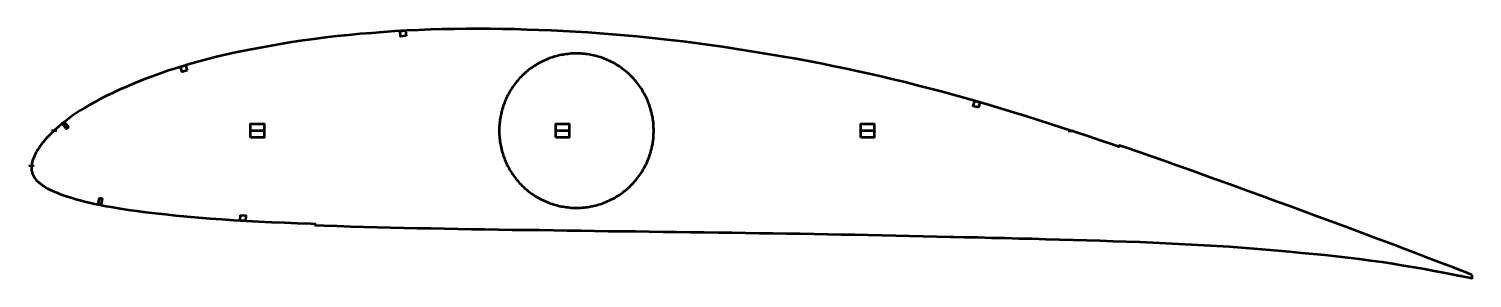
# Model space of a CAD drawing. Header units: metres. Extents: x -4 to 1074, y -10 to 176.
import ezdxf

# ---------------------------------------------------------------- set-up
doc = ezdxf.new("R2010")
doc.units = ezdxf.units.M
doc.layers.add('Layer', color=1, linetype='Continuous', lineweight=50)

msp = doc.modelspace()

# ---------------------------------------------------------------- linework, layer by layer
at = {"layer": 'Layer'}
for p, q in [((405, 157.7), (405, 158.2)), ((17.1, 100), (13.1, 100)), ((172.3, 100), (161.3, 100)), ((347.3, 100), (346.8, 100)), ((400, 100), (389, 100)), ((462.7, 100), (463.2, 100)), ((627.7, 100), (616.7, 100)), ((772, 100), (776, 100)), ((0.3, 73.5), (-3.7, 73.8)), ((405, 42.3), (405, 41.8)), ((684.7, 20.8), (688.7, 20.5)), ((999.3, 20.6), (999.1, 20.1)), ((994.7, 3.9), (994.6, 3.4)), ((1036.7, 6.4), (1036.5, 5.9)), ((1034.2, -2.3), (1034.1, -2.8)), ((1053.9, -5.9), (1053.8, -6.4)), ((1055.4, -0.8), (1055.2, -1.2)), ((1062.2, -8.2), (1066.2, -8.5))]:
    msp.add_line(p, q, dxfattribs=at)
for points in [[(1073.6, -7.9), (1070.3, -6.6), (1065.2, -4.6), (1059.6, -2.4), (1053.5, 0), (1046.8, 2.5), (1039.6, 5.3), (1032, 8.2), (1024.1, 11.2), (1015.9, 14.3), (1007.7, 17.4), (999.4, 20.5), (990.9, 23.7), (982.4, 26.9), (973.7, 30.2), (964.9, 33.4), (955.9, 36.7), (946.8, 40.1), (937.5, 43.5), (928.1, 46.9), (918.7, 50.4), (909.2, 53.8), (899.7, 57.3), (890.2, 60.7), (880.7, 64.1), (871.2, 67.5), (861.8, 70.9), (852.3, 74.3), (842.9, 77.6), (833.6, 80.9), (824.2, 84.2), (814.9, 87.4), (810.2, 89), (809.9, 88), (805.2, 89.6), (795.9, 92.7), (786.6, 95.8), (777.4, 98.9), (768.1, 101.9), (758.8, 104.9), (749.6, 107.9), (740.4, 110.8), (731.3, 113.6), (722.2, 116.4), (713.2, 119.1), (704.2, 121.7), (695.2, 124.3), (686.2, 126.8), (677.2, 129.3), (668.3, 131.6), (659.4, 133.9), (650.4, 136.2), (641.4, 138.3), (632.5, 140.5), (623.5, 142.5), (614.4, 144.5), (605.4, 146.4), (596.3, 148.3), (587.3, 150.1), (578.2, 151.9), (569.1, 153.6), (559.9, 155.2), (550.8, 156.8), (541.6, 158.3), (532.4, 159.8), (523.2, 161.2), (514.1, 162.6), (504.9, 163.9), (495.8, 165.1), (486.6, 166.3), (477.5, 167.4), (468.3, 168.4), (459.2, 169.4), (450.1, 170.3), (440.9, 171.2), (431.8, 171.9), (422.7, 172.7), (413.5, 173.3), (404.4, 173.9), (395.2, 174.4), (386.1, 174.8), (377, 175.2), (367.9, 175.5), (358.8, 175.8), (349.7, 176), (340.6, 176.1), (331.6, 176.1), (322.7, 176.1), (313.7, 176), (304.9, 175.9), (296.1, 175.6), (287.2, 175.2), (278.4, 174.8), (269.7, 174.3), (260.9, 173.7), (252.2, 173), (243.5, 172.3), (234.8, 171.5), (226.2, 170.6), (217.6, 169.6), (209.1, 168.5), (200.7, 167.3), (192.3, 166.1), (184, 164.8), (175.8, 163.3), (167.6, 161.8), (159.6, 160.3), (151.7, 158.6), (143.9, 156.9), (136.3, 155.1), (128.8, 153.2), (121.5, 151.3), (114.4, 149.2), (107.4, 147.1), (100.5, 144.9), (93.9, 142.6), (87.5, 140.3), (81.3, 137.9), (75.3, 135.5), (69.6, 133.1), (64.2, 130.7), (59.1, 128.4), (54.3, 126), (49.8, 123.7), (45.6, 121.4), (41.7, 119.2), (38.1, 117.1), (34.7, 115), (31.6, 113), (28.7, 111), (26, 109.1), (23.6, 107.2), (21.3, 105.4), (19.1, 103.6), (17.2, 101.9), (15.3, 100.3), (13.7, 98.7), (12.1, 97.1), (10.6, 95.6), (9.3, 94.1), (8, 92.7), (6.9, 91.3), (5.8, 89.9), (4.8, 88.6), (3.9, 87.3), (3.1, 86), (2.3, 84.8), (1.6, 83.6), (1, 82.3), (0.4, 81.1), (-0.1, 80), (-0.5, 78.9), (-0.9, 77.8), (-1.2, 76.7), (-1.4, 75.7), (-1.6, 74.6), (-1.7, 73.6), (-1.8, 72.6), (-1.8, 71.6), (-1.7, 70.6), (-1.5, 69.6), (-1.3, 68.6), (-0.9, 67.6), (-0.5, 66.7), (0, 65.7), (0.6, 64.7), (1.3, 63.8), (2.1, 62.8), (3, 61.9), (4, 61), (5.1, 60.2), (6.2, 59.3), (7.4, 58.5), (8.8, 57.7), (10.2, 56.9), (11.8, 56.1), (13.4, 55.3), (15.2, 54.5), (17.1, 53.7), (19.1, 52.9), (21.2, 52.1), (23.5, 51.3), (25.9, 50.5), (28.6, 49.7), (31.4, 48.8), (34.5, 48), (37.8, 47.1), (41.4, 46.3), (45.3, 45.4), (49.5, 44.5), (54.1, 43.6), (59.1, 42.7), (64.5, 41.8), (70.3, 40.9), (76.6, 40), (83.4, 39.2), (90.5, 38.3), (98.1, 37.5), (106.1, 36.7), (114.4, 35.9), (122.9, 35.1), (131.6, 34.4), (140.4, 33.8), (149.4, 33.2), (158.6, 32.7), (168, 32.2), (177.5, 31.7), (187.1, 31.3), (196.9, 30.9), (206.7, 30.5), (210, 30.4), (210, 29.4), (216.6, 29.1), (226.5, 28.8), (236.4, 28.4), (246.3, 28.1), (256.3, 27.9), (266.3, 27.6), (276.3, 27.4), (286.3, 27.2), (296.3, 27), (306.4, 26.8), (316.4, 26.6), (326.6, 26.5), (336.7, 26.4), (346.9, 26.2), (357.1, 26), (367.3, 25.9), (377.5, 25.8), (387.8, 25.6), (398, 25.5), (408.2, 25.3), (418.5, 25.2), (428.7, 25), (439, 24.9), (449.2, 24.8), (459.4, 24.6), (469.7, 24.5), (479.9, 24.3), (490.2, 24.2), (500.4, 24.1), (510.7, 23.9), (520.9, 23.8), (531.1, 23.7), (541.3, 23.5), (551.5, 23.4), (561.7, 23.2), (571.9, 23.1), (582.1, 22.9), (592.3, 22.7), (602.5, 22.5), (612.7, 22.3), (622.8, 22.1), (633.1, 21.8), (643.3, 21.6), (653.5, 21.4), (663.7, 21.2), (673.9, 21), (684.2, 20.7), (694.4, 20.5), (704.6, 20.3), (714.8, 20), (725, 19.8), (735.1, 19.5), (745.2, 19.3), (755.4, 19), (765.5, 18.7), (775.7, 18.4), (785.7, 18.1), (795.7, 17.8), (805.7, 17.5), (815.6, 17.1), (825.4, 16.8), (835.2, 16.4), (844.9, 15.9), (854.5, 15.4), (864, 14.9), (873.6, 14.4), (883, 13.8), (892.3, 13.3), (901.4, 12.6), (910.5, 11.9), (919.5, 11.2), (928.5, 10.4), (937.3, 9.7), (946.1, 8.8), (954.9, 7.9), (963.6, 7.1), (972.2, 6.2), (980.7, 5.2), (989.3, 4.1), (997.8, 3), (1006.1, 1.9), (1014.2, 0.6), (1022.3, -0.7), (1030.2, -2.1), (1037.9, -3.4), (1045.2, -4.7), (1052.1, -6), (1058.5, -7.3), (1064.5, -8.4), (1070.1, -9.5), (1073.5, -10.3)], [(462.7, 100), (462.7, 101.2), (462.6, 102.4), (462.6, 103.6), (462.5, 104.8), (462.4, 106.1), (462.2, 107.3), (462.1, 108.5), (461.9, 109.7), (461.7, 110.8), (461.4, 112), (461.2, 113.2), (460.9, 114.4), (460.6, 115.6), (460.2, 116.7), (459.9, 117.9), (459.5, 119), (459.1, 120.2), (458.6, 121.3), (458.2, 122.4), (457.7, 123.5), (457.2, 124.6), (456.6, 125.7), (456.1, 126.8), (455.5, 127.9), (454.9, 128.9), (454.3, 130), (453.7, 131), (453, 132), (452.3, 133), (451.6, 134), (450.9, 135), (450.1, 135.9), (449.4, 136.9), (448.6, 137.8), (447.8, 138.7), (447, 139.6), (446.1, 140.5), (445.3, 141.3), (444.4, 142.2), (443.5, 143), (442.6, 143.8), (441.6, 144.6), (440.7, 145.3), (439.7, 146.1), (438.8, 146.8), (437.8, 147.5), (436.8, 148.2), (435.8, 148.8), (434.7, 149.5), (433.7, 150.1), (432.6, 150.7), (431.5, 151.2), (430.5, 151.8), (429.4, 152.3), (428.3, 152.8), (427.1, 153.3), (426, 153.7), (424.9, 154.2), (423.7, 154.6), (422.6, 154.9), (421.4, 155.3), (420.3, 155.6), (419.1, 155.9), (417.9, 156.2), (416.7, 156.5), (415.5, 156.7), (414.4, 156.9), (413.2, 157.1), (412, 157.3), (410.7, 157.4), (409.5, 157.5), (408.3, 157.6), (407.1, 157.7), (405.9, 157.7), (404.7, 157.7), (403.5, 157.7), (402.3, 157.6), (401.1, 157.6), (399.9, 157.5), (398.6, 157.3), (397.4, 157.2), (396.2, 157), (395, 156.8), (393.9, 156.6), (392.7, 156.4), (391.5, 156.1), (390.3, 155.8), (389.1, 155.5), (388, 155.1), (386.8, 154.8), (385.7, 154.4), (384.5, 153.9), (383.4, 153.5), (382.3, 153), (381.2, 152.5), (380.1, 152), (379, 151.5), (377.9, 150.9), (376.9, 150.4), (375.8, 149.8), (374.8, 149.1), (373.7, 148.5), (372.7, 147.8), (371.7, 147.1), (370.7, 146.4), (369.8, 145.7), (368.8, 144.9), (367.9, 144.2), (367, 143.4), (366.1, 142.6), (365.2, 141.7), (364.3, 140.9), (363.5, 140), (362.6, 139.2), (361.8, 138.3), (361, 137.3), (360.2, 136.4), (359.5, 135.5), (358.8, 134.5), (358, 133.5), (357.3, 132.5), (356.7, 131.5), (356, 130.5), (355.4, 129.5), (354.8, 128.4), (354.2, 127.3), (353.6, 126.3), (353.1, 125.2), (352.6, 124.1), (352.1, 123), (351.6, 121.9), (351.2, 120.7), (350.7, 119.6), (350.3, 118.5), (350, 117.3), (349.6, 116.1), (349.3, 115), (349, 113.8), (348.7, 112.6), (348.5, 111.4), (348.2, 110.3), (348, 109.1), (347.8, 107.9), (347.7, 106.7), (347.6, 105.4), (347.5, 104.2), (347.4, 103), (347.3, 101.8), (347.3, 100.6), (347.3, 99.4), (347.3, 98.2), (347.4, 97), (347.5, 95.8), (347.6, 94.6), (347.7, 93.3), (347.8, 92.1), (348, 90.9), (348.2, 89.7), (348.5, 88.6), (348.7, 87.4), (349, 86.2), (349.3, 85), (349.6, 83.9), (350, 82.7), (350.3, 81.5), (350.7, 80.4), (351.2, 79.3), (351.6, 78.1), (352.1, 77), (352.6, 75.9), (353.1, 74.8), (353.6, 73.7), (354.2, 72.7), (354.8, 71.6), (355.4, 70.5), (356, 69.5), (356.7, 68.5), (357.3, 67.5), (358, 66.5), (358.8, 65.5), (359.5, 64.5), (360.2, 63.6), (361, 62.7), (361.8, 61.7), (362.6, 60.8), (363.5, 60), (364.3, 59.1), (365.2, 58.3), (366.1, 57.4), (367, 56.6), (367.9, 55.8), (368.8, 55.1), (369.8, 54.3), (370.7, 53.6), (371.7, 52.9), (372.7, 52.2), (373.7, 51.5), (374.8, 50.9), (375.8, 50.2), (376.9, 49.6), (377.9, 49.1), (379, 48.5), (380.1, 48), (381.2, 47.5), (382.3, 47), (383.4, 46.5), (384.5, 46.1), (385.7, 45.6), (386.8, 45.2), (388, 44.9), (389.1, 44.5), (390.3, 44.2), (391.5, 43.9), (392.7, 43.6), (393.9, 43.4), (395, 43.2), (396.2, 43), (397.4, 42.8), (398.6, 42.7), (399.9, 42.5), (401.1, 42.4), (402.3, 42.4), (403.5, 42.3), (404.7, 42.3), (405.9, 42.3), (407.1, 42.3), (408.3, 42.4), (409.5, 42.5), (410.7, 42.6), (412, 42.7), (413.2, 42.9), (414.4, 43.1), (415.5, 43.3), (416.7, 43.5), (417.9, 43.8), (419.1, 44.1), (420.3, 44.4), (421.4, 44.7), (422.6, 45.1), (423.7, 45.4), (424.9, 45.8), (426, 46.3), (427.1, 46.7), (428.3, 47.2), (429.4, 47.7), (430.5, 48.2), (431.5, 48.8), (432.6, 49.3), (433.7, 49.9), (434.7, 50.5), (435.8, 51.2), (436.8, 51.8), (437.8, 52.5), (438.8, 53.2), (439.7, 53.9), (440.7, 54.7), (441.6, 55.4), (442.6, 56.2), (443.5, 57), (444.4, 57.8), (445.3, 58.7), (446.1, 59.5), (447, 60.4), (447.8, 61.3), (448.6, 62.2), (449.4, 63.1), (450.1, 64.1), (450.9, 65), (451.6, 66), (452.3, 67), (453, 68), (453.7, 69), (454.3, 70), (454.9, 71.1), (455.5, 72.1), (456.1, 73.2), (456.6, 74.3), (457.2, 75.4), (457.7, 76.5), (458.2, 77.6), (458.6, 78.7), (459.1, 79.8), (459.5, 81), (459.9, 82.1), (460.2, 83.3), (460.6, 84.4), (460.9, 85.6), (461.2, 86.8), (461.4, 88), (461.7, 89.2), (461.9, 90.3), (462.1, 91.5), (462.2, 92.7), (462.4, 93.9), (462.5, 95.2), (462.6, 96.4), (462.6, 97.6), (462.7, 98.8), (462.7, 100)]]:
    msp.add_lwpolyline(points, close=True, dxfattribs=at)
for points in [[(277.8, 170.8), (273.8, 170.5), (273.5, 174.5), (277.5, 174.8), (277.8, 170.8)], [(114.5, 145.1), (110.6, 143.9), (109.5, 147.7), (113.3, 148.9), (114.5, 145.1)], [(705, 117.3), (701.2, 118.4), (702.3, 122.3), (706.2, 121.2), (705, 117.3)], [(25.8, 102.6), (24.3, 101.4), (21.2, 105.3), (22.7, 106.6), (25.8, 102.6)], [(161.8, 95), (161.8, 105), (171.8, 105), (171.8, 95), (161.8, 95)], [(389.5, 95), (389.5, 105), (399.5, 105), (399.5, 95), (389.5, 95)], [(617.2, 95), (617.2, 105), (627.2, 105), (627.2, 95), (617.2, 95)], [(48.9, 49.7), (50.9, 49.3), (49.9, 44.4), (47.9, 44.8), (48.9, 49.7)], [(154.3, 36.9), (158.3, 36.7), (158.1, 32.7), (154.1, 32.9), (154.3, 36.9)]]:
    msp.add_lwpolyline(points, dxfattribs=at)

doc.saveas('drawing.dxf')
